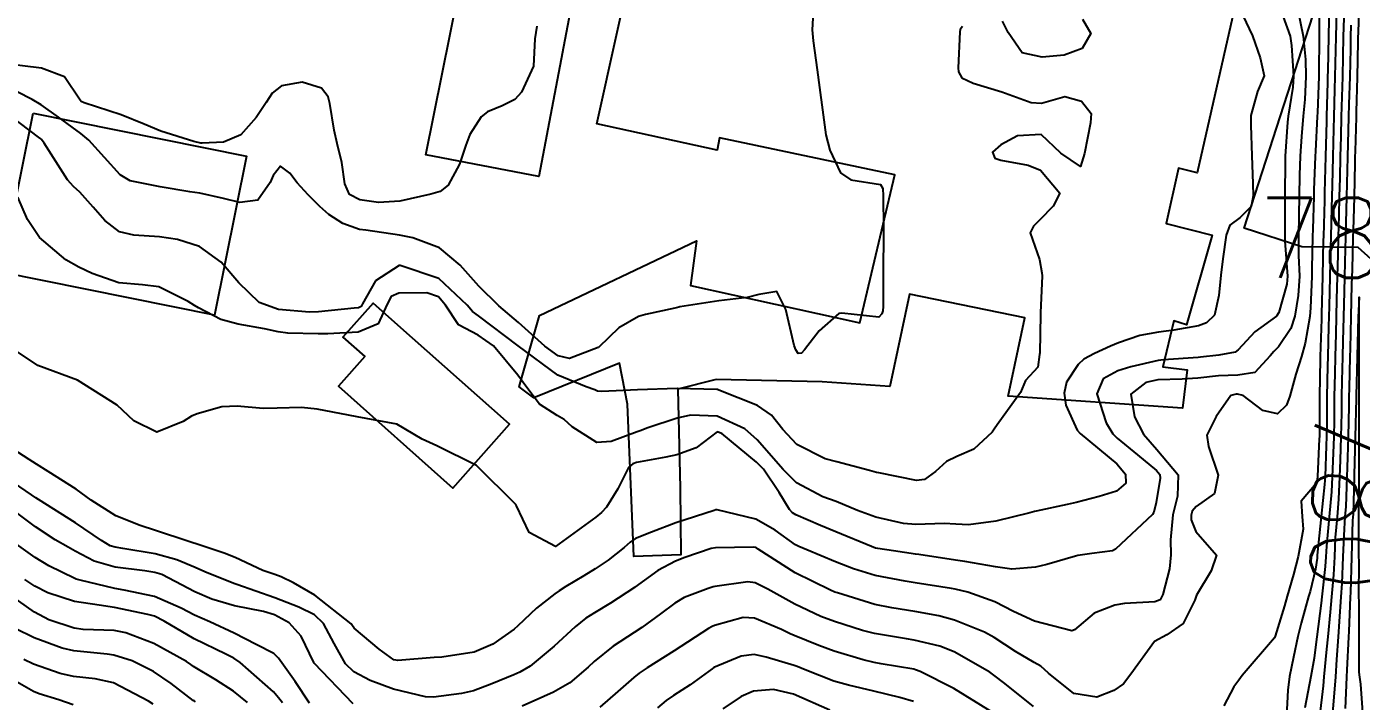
# Model space of a CAD drawing. Header units: metres. Extents: x 318500 to 325275, y 7408834 to 7428799.
# Drawn here: x 322642.5 to 322709.2, y 7418343.1 to 7418376.8 of the extents above; entities that cross this region are included whole.
import ezdxf
from ezdxf.enums import TextEntityAlignment as Align

# ---------------------------------------------------------------- set-up
doc = ezdxf.new("R2010")
doc.units = ezdxf.units.M
doc.header["$MEASUREMENT"] = 0
for name, color, linetype in [('Cotas', 45, 'Continuous'), ('Curvas de Nivel 1m', 11, 'Continuous'), ('Curvas de Nivel 5m', 15, 'Continuous'), ('Edificações', 30, 'Continuous'), ('Pontos Cotados', 45, 'Continuous'), ('Vias Primárias', 230, 'Continuous')]:
    doc.layers.add(name, color=color, linetype=linetype)
doc.styles.add('Style-STANDARD', font='STANDARD.shx')

# ---------------------------------------------------------------- blocks, each defined once
blk = doc.blocks.new('ELVTXT_121')
at = {"layer": 'Pontos Cotados', "linetype": 'Continuous', "style": 'Style-STANDARD'}
for s, height, p in [('787.4', 4, (0, 4)), ('x', 3, (0, 0))]:
    blk.add_text(s, height=height, dxfattribs=at).set_placement(p, align=Align.MIDDLE_CENTER)

msp = doc.modelspace()

# ---------------------------------------------------------------- linework, layer by layer
at = {"layer": 'Curvas de Nivel 1m', "flags": 128}
for points, elevation in [([(322707.073, 7418378.342), (322707.065, 7418376.51), (322707.066, 7418376.342), (322707.046, 7418374.507), (322707.045, 7418374.342), (322706.977, 7418372.548), (322706.967, 7418372.342), (322706.883, 7418370.614), (322706.867, 7418370.343), (322706.808, 7418368.668), (322706.797, 7418368.343), (322706.747, 7418366.702), (322706.736, 7418366.344), (322706.702, 7418364.718), (322706.698, 7418364.344), (322706.629, 7418362.77), (322706.594, 7418362.345), (322706.372, 7418361.004), (322706.188, 7418360.348), (322705.909, 7418359.449), (322705.602, 7418358.354), (322705.439, 7418357.902), (322704.981, 7418357.477), (322704.246, 7418357.635), (322703.269, 7418358.386), (322702.991, 7418358.46), (322702.92, 7418358.463), (322702.649, 7418358.395), (322701.918, 7418357.345), (322701.456, 7418356.413), (322701.534, 7418355.839), (322702.023, 7418354.399), (322701.832, 7418353.495), (322700.916, 7418352.839), (322700.724, 7418352.601), (322700.67, 7418352.414), (322700.667, 7418352.173), (322700.902, 7418351.582), (322701.94, 7418350.399), (322701.663, 7418349.618), (322700.938, 7418348.409), (322700.915, 7418348.354), (322700.856, 7418348.154), (322700.274, 7418346.983), (322699.45, 7418346.431), (322698.827, 7418346.091), (322697.644, 7418344.457), (322697.285, 7418343.981), (322696.798, 7418343.646), (322695.956, 7418343.315), (322694.795, 7418343.483), (322693.536, 7418344.509), (322693.148, 7418344.85), (322692.815, 7418345.044), (322691.882, 7418345.596), (322690.827, 7418346.286), (322690.336, 7418346.555), (322688.839, 7418347.163), (322688.049, 7418347.375), (322686.845, 7418347.583), (322685.699, 7418347.766), (322684.85, 7418347.943), (322682.988, 7418348.519), (322682.859, 7418348.564), (322682.638, 7418348.653), (322680.873, 7418349.528), (322679.018, 7418350.708), (322678.946, 7418350.764), (322678.891, 7418350.793), (322678.787, 7418350.815), (322676.89, 7418350.772), (322676.678, 7418350.733), (322675.348, 7418350.288), (322674.88, 7418350.112), (322674, 7418349.646), (322672.86, 7418348.811), (322672.831, 7418348.79), (322671.643, 7418348.007), (322670.841, 7418347.519), (322670.404, 7418347.249), (322669.864, 7418346.824), (322668.82, 7418345.861), (322667.628, 7418344.858), (322667.112, 7418344.559), (322666.803, 7418344.42), (322665.709, 7418343.969), (322664.791, 7418343.627), (322664.196, 7418343.492), (322662.786, 7418343.306), (322662.388, 7418343.324), (322660.791, 7418343.708), (322659.624, 7418344.135), (322658.804, 7418344.571), (322658.383, 7418344.976), (322657.818, 7418345.983), (322657.29, 7418346.993), (322656.836, 7418347.426), (322656.051, 7418347.802), (322654.849, 7418348.276), (322652.962, 7418348.945), (322652.859, 7418348.976), (322652.642, 7418349.053), (322651.36, 7418349.568), (322650.867, 7418349.784), (322649.953, 7418350.176), (322648.874, 7418350.472), (322647.263, 7418350.739), (322646.877, 7418350.801), (322646.624, 7418350.88), (322646.195, 7418351.14), (322644.893, 7418352.025), (322643.04, 7418353.188), (322642.911, 7418353.272), (322642.685, 7418353.42), (322640.931, 7418354.622)], 786), ([(322709.064, 7418378.313), (322709.015, 7418376.532), (322709.007, 7418376.313), (322709.005, 7418376.09), (322708.963, 7418374.314), (322708.918, 7418372.58), (322708.911, 7418372.314), (322708.861, 7418370.608), (322708.855, 7418370.314), (322708.846, 7418370.014), (322708.811, 7418368.315), (322708.767, 7418366.653), (322708.758, 7418366.315), (322708.711, 7418364.68), (322708.701, 7418364.316), (322708.692, 7418363.942), (322708.654, 7418362.316), (322708.613, 7418360.729), (322708.601, 7418360.316), (322708.56, 7418358.753), (322708.551, 7418358.317), (322708.546, 7418357.877), (322708.513, 7418356.317), (322708.471, 7418354.794), (322708.455, 7418354.317), (322708.398, 7418352.838), (322708.356, 7418352.318), (322708.312, 7418351.724), (322708.258, 7418350.316), (322708.201, 7418348.986), (322708.158, 7418348.317), (322708.073, 7418347.086), (322708.02, 7418346.318), (322707.94, 7418345.197), (322707.881, 7418344.319), (322707.805, 7418343.31), (322707.718, 7418342.321)], 781), ([(322681.81, 7418378.116), (322681.725, 7418376.675), (322681.77, 7418376.13), (322681.971, 7418374.672), (322682.085, 7418373.783), (322682.232, 7418372.669), (322682.411, 7418371.417), (322682.605, 7418370.665), (322683.139, 7418369.526), (322683.654, 7418369.171), (322685.133, 7418368.944), (322685.245, 7418368.742), (322685.258, 7418368.628), (322685.263, 7418368.493), (322685.287, 7418366.627), (322685.288, 7418366.437), (322685.263, 7418364.627), (322685.27, 7418362.844), (322685.245, 7418362.627), (322685.202, 7418362.473), (322685.045, 7418362.299), (322683.195, 7418362.502), (322683.048, 7418362.489), (322682.072, 7418361.626), (322681.333, 7418360.675), (322681.191, 7418360.504), (322681.017, 7418360.484), (322680.903, 7418360.682), (322680.818, 7418360.888), (322680.404, 7418362.69), (322679.957, 7418363.595), (322679.057, 7418363.438), (322678.477, 7418363.294), (322677.054, 7418363.131), (322675.11, 7418362.819), (322675.05, 7418362.81), (322674.857, 7418362.763), (322673.384, 7418362.446), (322673.043, 7418362.344), (322672.061, 7418361.774), (322671.062, 7418360.81), (322671.037, 7418360.792), (322671.02, 7418360.784), (322669.595, 7418360.248), (322669.013, 7418360.372), (322668.358, 7418360.85), (322667.037, 7418362.036), (322666.054, 7418362.88), (322665.054, 7418363.849), (322664.12, 7418364.904), (322663.083, 7418365.782), (322661.751, 7418366.279), (322661.092, 7418366.401), (322659.409, 7418366.653), (322659.096, 7418366.696), (322658.251, 7418366.983), (322657.549, 7418367.438), (322657.108, 7418367.842), (322656.527, 7418368.421), (322655.981, 7418369.017), (322655.607, 7418369.503), (322655.132, 7418369.858), (322654.773, 7418369.386), (322654.617, 7418369.035), (322653.999, 7418368.153), (322653.11, 7418368.038), (322652.292, 7418368.242), (322651.114, 7418368.505), (322650.606, 7418368.579), (322649.117, 7418368.818), (322647.628, 7418369.125), (322647.124, 7418369.429), (322645.552, 7418371.154), (322645.155, 7418371.498), (322644.037, 7418372.307), (322643.176, 7418372.92), (322642.726, 7418373.195), (322641.188, 7418373.975)], 791), ([(322707.933, 7418377.646), (322707.901, 7418376.33), (322707.872, 7418374.986), (322707.856, 7418374.33), (322707.84, 7418373.691), (322707.805, 7418372.331), (322707.786, 7418371.716), (322707.752, 7418370.331), (322707.715, 7418368.91), (322707.704, 7418368.331), (322707.687, 7418367.766), (322707.648, 7418366.332), (322707.634, 7418365.789), (322707.595, 7418364.332), (322707.56, 7418362.837), (322707.549, 7418362.333), (322707.536, 7418361.839), (322707.495, 7418360.333), (322707.484, 7418359.861), (322707.453, 7418358.333), (322707.444, 7418356.802), (322707.436, 7418356.333), (322707.423, 7418355.873), (322707.361, 7418354.334), (322707.334, 7418353.934), (322707.175, 7418352.336), (322706.974, 7418350.412), (322706.969, 7418350.329), (322706.963, 7418350.255), (322706.881, 7418349.714), (322706.611, 7418348.587), (322706.539, 7418348.335), (322706.171, 7418347.009), (322705.998, 7418346.342), (322705.782, 7418345.308), (322705.583, 7418344.348), (322705.493, 7418343.657), (322705.428, 7418342.35)], 784), ([(322706.025, 7418377.575), (322706.269, 7418376.35), (322706.382, 7418375.184), (322706.398, 7418374.348), (322706.353, 7418373.188), (322706.265, 7418372.349), (322706.18, 7418371.334), (322706.125, 7418370.35), (322706.091, 7418369.399), (322706.072, 7418368.351), (322706.053, 7418367.413), (322706.036, 7418366.351), (322706.041, 7418365.395), (322706.079, 7418364.35), (322706.023, 7418363.388), (322705.843, 7418362.352), (322705.656, 7418361.738), (322705.027, 7418360.82), (322704.795, 7418360.592), (322704.625, 7418360.366), (322703.851, 7418359.534), (322703.005, 7418359.402), (322702.031, 7418359.378), (322701.003, 7418359.261), (322700.215, 7418359.214), (322699.001, 7418359.166), (322698.406, 7418359.041), (322697.653, 7418358.46), (322697.841, 7418357.32), (322698.284, 7418356.45), (322698.959, 7418355.687), (322700.019, 7418354.424), (322699.992, 7418353.356), (322699.75, 7418352.427), (322699.635, 7418351.166), (322699.651, 7418350.429), (322699.593, 7418349.716), (322699.255, 7418348.434), (322699.114, 7418348.178), (322698.855, 7418348.077), (322697.331, 7418347.985), (322696.852, 7418347.911), (322695.826, 7418347.5), (322694.833, 7418346.667), (322694.697, 7418346.628), (322692.839, 7418347.102), (322691.784, 7418347.598), (322690.853, 7418348.081), (322689.497, 7418348.564), (322688.862, 7418348.711), (322688.692, 7418348.743), (322686.866, 7418349.027), (322686.374, 7418349.101), (322684.871, 7418349.393), (322683.786, 7418349.731), (322682.881, 7418350.08), (322681.445, 7418350.672), (322681.05, 7418350.836), (322680.892, 7418350.924), (322679.862, 7418351.658), (322678.905, 7418352.204), (322676.971, 7418352.668), (322676.909, 7418352.668), (322676.824, 7418352.646), (322674.903, 7418352.028), (322673.68, 7418351.561), (322672.894, 7418351.233), (322672.623, 7418351.062), (322672.32, 7418350.796), (322671.525, 7418350.159), (322670.874, 7418349.718), (322670.307, 7418349.38), (322669.398, 7418348.832), (322669.067, 7418348.627), (322668.855, 7418348.479), (322667.943, 7418347.754), (322667.006, 7418346.867), (322666.828, 7418346.709), (322665.748, 7418345.954), (322664.817, 7418345.557), (322663.211, 7418345.311), (322662.814, 7418345.291), (322661.004, 7418345.139), (322660.812, 7418345.179), (322660.075, 7418345.7), (322658.828, 7418346.752), (322658.738, 7418346.881), (322658.666, 7418346.972), (322656.851, 7418348.406), (322655.784, 7418349.016), (322655.166, 7418349.328), (322654.864, 7418349.434), (322654.26, 7418349.642), (322652.872, 7418350.29), (322652.33, 7418350.513), (322650.879, 7418350.991), (322650.809, 7418351.01), (322650.554, 7418351.085), (322648.888, 7418351.632), (322648.121, 7418351.888), (322646.899, 7418352.38), (322645.67, 7418353.149), (322644.918, 7418353.705), (322643.524, 7418354.588), (322642.937, 7418354.958), (322642.574, 7418355.194), (322640.95, 7418356.228)], 787), ([(322705.245, 7418377.367), (322705.615, 7418376.356), (322705.686, 7418375.895), (322705.776, 7418374.354), (322705.753, 7418373.803), (322705.522, 7418372.357), (322705.484, 7418372.049), (322705.371, 7418370.358), (322705.364, 7418370.142), (322705.353, 7418368.358), (322705.348, 7418368.137), (322705.343, 7418366.358), (322705.349, 7418366.105), (322705.484, 7418364.356), (322705.458, 7418363.964), (322705.052, 7418362.537), (322704.939, 7418362.362), (322703.843, 7418361.573), (322703.024, 7418360.668), (322702.865, 7418360.55), (322702.05, 7418360.405), (322701.131, 7418360.305), (322701.018, 7418360.298), (322699.278, 7418360.176), (322699.016, 7418360.147), (322697.644, 7418359.827), (322697.007, 7418359.625), (322696.261, 7418359.221), (322695.959, 7418358.48), (322696.425, 7418357.026), (322696.754, 7418356.472), (322696.967, 7418356.251), (322697.977, 7418355.432), (322698.943, 7418354.636), (322699.105, 7418354.438), (322699.118, 7418354.256), (322698.919, 7418353.038), (322698.802, 7418352.551), (322698.734, 7418352.443), (322696.892, 7418350.702), (322696.74, 7418350.623), (322695.707, 7418350.482), (322694.995, 7418350.382), (322694.888, 7418350.361), (322693.446, 7418349.947), (322692.879, 7418349.808), (322691.702, 7418349.713), (322690.879, 7418349.822), (322689.36, 7418350.088), (322688.884, 7418350.161), (322687.051, 7418350.434), (322686.888, 7418350.456), (322685.784, 7418350.617), (322684.995, 7418350.732), (322684.891, 7418350.756), (322684.692, 7418350.832), (322682.899, 7418351.569), (322682.132, 7418351.891), (322680.907, 7418352.416), (322680.745, 7418352.519), (322680.588, 7418352.685), (322680.07, 7418353.545), (322679.279, 7418354.705), (322678.945, 7418355.061), (322677.196, 7418356.498), (322676.968, 7418356.578), (322675.92, 7418355.781), (322674.95, 7418355.431), (322674.41, 7418355.306), (322672.944, 7418355.035), (322672.761, 7418354.974), (322672.545, 7418354.794), (322672.004, 7418353.719), (322671.446, 7418352.805), (322671.18, 7418352.534), (322670.905, 7418352.312), (322668.89, 7418350.84), (322667.575, 7418351.538), (322666.945, 7418352.869), (322666.911, 7418352.935), (322664.94, 7418354.89), (322662.954, 7418355.877), (322662.23, 7418356.201), (322660.96, 7418356.95), (322658.965, 7418357.319), (322658.537, 7418357.405), (322656.971, 7418357.702), (322656.193, 7418357.79), (322654.971, 7418357.752), (322654.266, 7418357.742), (322652.972, 7418357.855), (322652.214, 7418357.819), (322650.966, 7418357.472), (322650.691, 7418357.357), (322650.268, 7418357.09), (322648.954, 7418356.552), (322647.812, 7418357.121), (322646.972, 7418357.903), (322644.99, 7418359.16), (322643.001, 7418359.898), (322641.02, 7418361.21)], 788), ([(322703.245, 7418377.399), (322703.734, 7418376.382), (322704.118, 7418375.276), (322704.311, 7418374.373), (322703.979, 7418373.597), (322703.658, 7418372.383), (322703.647, 7418371.909), (322703.7, 7418370.382), (322703.753, 7418368.997), (322703.767, 7418368.38), (322703.66, 7418367.844), (322703.113, 7418367.286), (322702.594, 7418366.911), (322702.417, 7418366.4), (322702.255, 7418365.23), (322702.148, 7418364.404), (322702.047, 7418363.392), (322701.838, 7418362.408), (322701.442, 7418362.016), (322701.042, 7418361.881), (322699.806, 7418361.665), (322699.037, 7418361.562), (322698.102, 7418361.386), (322697.028, 7418361.025), (322696.641, 7418360.86), (322695.836, 7418360.488), (322695.31, 7418360.201), (322695.012, 7418359.945), (322694.441, 7418359.056), (322694.313, 7418358.5), (322694.394, 7418357.909), (322694.972, 7418356.649), (322695.117, 7418356.489), (322696.947, 7418354.969), (322697.392, 7418354.463), (322697.394, 7418354.002), (322696.927, 7418353.615), (322696.062, 7418353.34), (322694.918, 7418353.047), (322694.475, 7418352.938), (322692.911, 7418352.61), (322692.84, 7418352.592), (322692.601, 7418352.525), (322690.906, 7418352.103), (322689.543, 7418351.924), (322688.904, 7418351.965), (322688.321, 7418351.995), (322686.903, 7418351.943), (322686.281, 7418351.987), (322684.907, 7418352.305), (322683.983, 7418352.639), (322682.917, 7418353.085), (322682.253, 7418353.327), (322680.93, 7418354.031), (322680.266, 7418354.69), (322678.962, 7418356.178), (322678.354, 7418356.716), (322676.976, 7418357.365), (322675.632, 7418357.406), (322674.975, 7418357.263), (322673.504, 7418356.782), (322673.126, 7418356.629), (322672.967, 7418356.573), (322671.668, 7418356.094), (322670.958, 7418356.041), (322669.721, 7418356.829), (322669.327, 7418357.189), (322668.975, 7418357.389), (322668.09, 7418357.963), (322667.397, 7418358.864), (322666.998, 7418359.412), (322665.79, 7418360.882), (322665.025, 7418361.403), (322664.044, 7418361.919), (322663.39, 7418362.915), (322663.046, 7418363.331), (322662.455, 7418363.523), (322661.048, 7418363.515), (322660.664, 7418363.336), (322660.477, 7418362.956), (322660.017, 7418361.973), (322659.026, 7418361.555), (322657.503, 7418361.471), (322657.025, 7418361.468), (322655.505, 7418361.503), (322655.025, 7418361.567), (322654.341, 7418361.722), (322653.029, 7418361.956), (322652.16, 7418362.192), (322651.037, 7418362.768), (322650.84, 7418362.885), (322650.521, 7418363.088), (322649.051, 7418363.831), (322648.24, 7418363.931), (322647.053, 7418364.018), (322645.716, 7418364.494), (322645.065, 7418364.8), (322644.403, 7418365.17), (322643.087, 7418366.293), (322642.484, 7418367.196), (322642.002, 7418368.31)], 789), ([(322708.294, 7418377.275), (322708.27, 7418376.324), (322708.25, 7418375.354), (322708.226, 7418374.325), (322708.199, 7418373.321), (322708.174, 7418372.325), (322708.145, 7418371.345), (322708.119, 7418370.325), (322708.093, 7418369.279), (322708.071, 7418368.326), (322708.047, 7418367.395), (322708.018, 7418366.326), (322707.993, 7418365.42), (322707.964, 7418364.327), (322707.937, 7418363.205), (322707.917, 7418362.327), (322707.897, 7418361.468), (322707.863, 7418360.327), (322707.843, 7418359.492), (322707.817, 7418358.328), (322707.809, 7418357.159), (322707.794, 7418356.328), (322707.771, 7418355.514), (322707.725, 7418354.328), (322707.683, 7418353.575), (322707.567, 7418352.33), (322707.429, 7418350.858), (322707.397, 7418350.325), (322707.367, 7418349.841), (322707.203, 7418348.327), (322707.167, 7418348.015), (322706.958, 7418346.329), (322706.942, 7418346.215), (322706.819, 7418345.26), (322706.648, 7418344.332), (322706.349, 7418342.775)], 783), ([(322667.954, 7418376.859), (322667.854, 7418376.227), (322667.78, 7418374.861), (322667.187, 7418373.549), (322666.859, 7418373.198), (322666.223, 7418372.88), (322665.488, 7418372.574), (322665.171, 7418372.318), (322664.611, 7418371.445), (322664.397, 7418370.901), (322664.082, 7418369.96), (322663.52, 7418368.914), (322663.117, 7418368.587), (322662.65, 7418368.462), (322661.112, 7418368.112), (322660.034, 7418368.038), (322659.112, 7418368.177), (322658.582, 7418368.445), (322658.348, 7418368.982), (322658.2, 7418370.048), (322657.969, 7418370.988), (322657.82, 7418371.65), (322657.606, 7418372.994), (322657.516, 7418373.328), (322657.188, 7418373.761), (322656.23, 7418374.054), (322655.188, 7418373.876), (322654.715, 7418373.505), (322654.421, 7418373.038), (322653.923, 7418372.288), (322653.156, 7418371.429), (322652.297, 7418371.063), (322651.227, 7418371.001), (322651.149, 7418371.006), (322650.804, 7418371.085), (322649.157, 7418371.606), (322648.329, 7418371.952), (322647.169, 7418372.427), (322645.319, 7418373.016), (322645.179, 7418373.097), (322645.124, 7418373.161), (322644.347, 7418374.328), (322643.196, 7418374.759), (322641.428, 7418374.978)], 792), ([(322708.654, 7418376.903), (322708.64, 7418376.319), (322708.627, 7418375.722), (322708.595, 7418374.319), (322708.558, 7418372.95), (322708.541, 7418372.32), (322708.505, 7418370.974), (322708.485, 7418370.32), (322708.472, 7418369.649), (322708.441, 7418368.32), (322708.407, 7418367.024), (322708.388, 7418366.321), (322708.352, 7418365.05), (322708.331, 7418364.321), (322708.315, 7418363.574), (322708.284, 7418362.321), (322708.254, 7418361.099), (322708.232, 7418360.322), (322708.2, 7418359.124), (322708.184, 7418358.322), (322708.177, 7418357.517), (322708.153, 7418356.322), (322708.122, 7418355.153), (322708.091, 7418354.323), (322708.038, 7418353.209), (322707.963, 7418352.324), (322707.873, 7418351.294), (322707.827, 7418350.321), (322707.779, 7418349.419), (322707.686, 7418348.322), (322707.614, 7418347.557), (322707.494, 7418346.323), (322707.436, 7418345.712), (322707.308, 7418344.325), (322707.26, 7418343.869), (322707.082, 7418342.327)], 782), ([(322656.584, 7418343.003), (322655.88, 7418344.097), (322655.199, 7418345.024), (322655.032, 7418345.255), (322654.807, 7418345.496), (322653.92, 7418345.932), (322652.822, 7418346.5), (322651.614, 7418347.068), (322650.835, 7418347.413), (322650.176, 7418347.754), (322648.848, 7418348.341), (322647.324, 7418348.654), (322646.854, 7418348.739), (322645.119, 7418349.156), (322644.916, 7418349.215), (322644.861, 7418349.238), (322643.564, 7418349.877), (322642.871, 7418350.288), (322641.587, 7418351.203)], 784), ([(322655.245, 7418343.023), (322655.038, 7418343.281), (322654.785, 7418343.57), (322653.123, 7418345.047), (322652.803, 7418345.262), (322652.413, 7418345.449), (322650.817, 7418346.229), (322649.326, 7418347.103), (322648.834, 7418347.351), (322648.504, 7418347.444), (322646.84, 7418347.786), (322646.072, 7418347.911), (322644.844, 7418348.092), (322643.504, 7418348.526), (322642.855, 7418348.854), (322642.355, 7418349.195)], 783), ([(322653.483, 7418343.043), (322652.786, 7418343.6), (322651.908, 7418344.18), (322650.798, 7418344.839), (322650.654, 7418344.938), (322650.443, 7418345.085), (322648.813, 7418345.988), (322647.414, 7418346.531), (322646.823, 7418346.645), (322645.28, 7418346.696), (322644.824, 7418346.762), (322643.562, 7418347.179), (322642.835, 7418347.556), (322641.64, 7418348.41)], 782), ([(322650.889, 7418343.078), (322650.824, 7418343.123), (322650.781, 7418343.148), (322649.674, 7418343.982), (322648.795, 7418344.585), (322647.723, 7418345.121), (322646.804, 7418345.415), (322646.477, 7418345.463), (322644.807, 7418345.62), (322644.229, 7418345.749), (322642.816, 7418346.28), (322640.913, 7418347.209)], 781), ([(322690.713, 7418342.551), (322688.798, 7418343.738), (322687.112, 7418344.595), (322686.892, 7418344.68), (322686.811, 7418344.704), (322685.164, 7418344.976), (322684.814, 7418345.046), (322684.27, 7418345.181), (322682.82, 7418345.603), (322682.048, 7418345.887), (322680.827, 7418346.392), (322680.625, 7418346.48), (322680.191, 7418346.69), (322678.838, 7418347.258), (322678.27, 7418347.284), (322676.832, 7418346.885), (322676.722, 7418346.841), (322676.542, 7418346.734), (322674.819, 7418345.63), (322673.474, 7418344.78), (322673.078, 7418344.514), (322672.803, 7418344.294), (322672.005, 7418343.585), (322671.111, 7418342.807)], 784), ([(322686.787, 7418343.082), (322686.105, 7418343.296), (322684.795, 7418343.602), (322683.542, 7418343.9), (322682.802, 7418344.115), (322681.365, 7418344.672), (322680.973, 7418344.838), (322680.812, 7418344.894), (322679.426, 7418345.311), (322678.817, 7418345.446), (322678.174, 7418345.359), (322676.811, 7418344.782), (322676.726, 7418344.731), (322675.622, 7418343.923), (322674.789, 7418343.393), (322674.413, 7418343.138), (322673.98, 7418342.772)], 783), ([(322644.777, 7418342.928), (322644.064, 7418343.171), (322643.072, 7418343.474), (322642.784, 7418343.597), (322641.858, 7418344.131)], 779), ([(322682.603, 7418342.653), (322680.792, 7418343.462), (322679.794, 7418343.696), (322678.793, 7418343.604), (322678.167, 7418343.339), (322677.25, 7418342.725)], 782)]:
    msp.add_lwpolyline(points, dxfattribs=dict(at, elevation=elevation))
at = {"layer": 'Curvas de Nivel 5m', "flags": 128}
for points, elevation in [([(322707.573, 7418378.018), (322707.531, 7418376.335), (322707.494, 7418374.617), (322707.486, 7418374.336), (322707.481, 7418374.061), (322707.436, 7418372.336), (322707.426, 7418372.087), (322707.382, 7418370.337), (322707.336, 7418368.541), (322707.334, 7418368.337), (322707.326, 7418368.138), (322707.283, 7418366.337), (322707.275, 7418366.159), (322707.228, 7418364.338), (322707.182, 7418362.469), (322707.18, 7418362.338), (322707.176, 7418362.21), (322707.125, 7418360.338), (322707.125, 7418360.231), (322707.086, 7418358.339), (322707.08, 7418356.447), (322707.076, 7418356.338), (322707.075, 7418356.232), (322706.992, 7418354.339), (322706.987, 7418354.291), (322706.935, 7418354.001), (322706.17, 7418353.099), (322706.218, 7418352.347), (322706.271, 7418351.713), (322706.024, 7418350.343), (322705.779, 7418349.444), (322705.465, 7418348.351), (322705.326, 7418347.88), (322704.862, 7418346.36), (322704.829, 7418346.28), (322703.222, 7418344.384), (322703.044, 7418344.149), (322702.801, 7418343.817), (322702.308, 7418342.874)], 785), ([(322695.241, 7418377.215), (322695.659, 7418376.494), (322695.222, 7418375.739), (322694.317, 7418375.411), (322693.218, 7418375.302), (322692.216, 7418375.532), (322691.517, 7418376.546), (322691.238, 7418377.111)], 790), ([(322689.234, 7418376.833), (322689.124, 7418376.689), (322689.098, 7418376.581), (322689.025, 7418374.769), (322689.039, 7418374.582), (322689.205, 7418374.277), (322689.771, 7418374.002), (322691.195, 7418373.578), (322692.677, 7418373.039), (322693.187, 7418373.007), (322694.359, 7418373.342), (322695.189, 7418373.111), (322695.669, 7418372.493), (322695.643, 7418372.023), (322695.335, 7418370.497), (322695.143, 7418369.833), (322694.153, 7418370.51), (322693.164, 7418371.44), (322691.991, 7418371.366), (322691.156, 7418370.918), (322690.735, 7418370.556), (322690.856, 7418370.263), (322691.146, 7418370.149), (322692.515, 7418369.901), (322693.141, 7418369.657), (322694.11, 7418368.51), (322693.771, 7418367.862), (322693.11, 7418367.167), (322692.78, 7418366.85), (322692.626, 7418366.527), (322693.08, 7418365.194), (322693.208, 7418364.519), (322693.216, 7418364.371), (322693.143, 7418362.519), (322693.135, 7418362.433), (322693.095, 7418360.519), (322693.091, 7418360.447), (322693.009, 7418359.806), (322692.388, 7418359.14), (322692.138, 7418358.533), (322690.974, 7418356.93), (322690.811, 7418356.712), (322690.712, 7418356.553), (322689.805, 7418355.714), (322688.952, 7418355.347), (322688.44, 7418355.085), (322687.892, 7418354.586), (322687.334, 7418354.194), (322686.933, 7418354.138), (322685.047, 7418354.52), (322684.939, 7418354.547), (322684.586, 7418354.634), (322682.946, 7418355.077), (322682.378, 7418355.229), (322680.959, 7418355.94), (322680.258, 7418356.691), (322679.683, 7418357.405), (322678.982, 7418357.889), (322677.061, 7418358.657), (322676.99, 7418358.687), (322676.954, 7418358.695), (322674.99, 7418358.743), (322674.973, 7418358.744), (322672.989, 7418358.67), (322671.198, 7418358.598), (322670.988, 7418358.607), (322670.847, 7418358.671), (322670.424, 7418358.818), (322668.998, 7418359.4), (322667.02, 7418360.87), (322665.035, 7418362.366), (322664.736, 7418362.593), (322664.465, 7418362.899), (322663.06, 7418364.245), (322661.123, 7418364.895), (322661.069, 7418364.889), (322659.895, 7418364.124), (322659.247, 7418362.968), (322659.174, 7418362.833), (322659.038, 7418362.777), (322658.819, 7418362.755), (322657.036, 7418362.577), (322656.584, 7418362.555), (322655.037, 7418362.689), (322654.071, 7418363.04), (322653.055, 7418364.023), (322652.169, 7418365.064), (322651.082, 7418365.848), (322649.99, 7418366.193), (322649.088, 7418366.316), (322647.812, 7418366.4), (322647.092, 7418366.568), (322646.362, 7418367.141), (322645.77, 7418367.814), (322645.114, 7418368.553), (322644.796, 7418368.844), (322644.498, 7418369.169), (322643.328, 7418371.006), (322643.188, 7418371.189), (322643.151, 7418371.224), (322643.035, 7418371.308), (322641.173, 7418372.721)], 790), ([(322709.264, 7418342.303), (322709.156, 7418343.953), (322709.101, 7418344.306), (322709.072, 7418344.565), (322709.063, 7418346.307), (322709.062, 7418348.102), (322709.058, 7418348.307), (322709.06, 7418350.135), (322709.055, 7418350.308), (322709.057, 7418350.473), (322709.054, 7418352.308), (322709.063, 7418354.183), (322709.064, 7418354.308), (322709.075, 7418356.202), (322709.071, 7418356.308), (322709.069, 7418356.406), (322709.059, 7418358.309), (322709.062, 7418360.267), (322709.059, 7418360.309), (322709.069, 7418362.291), (322709.068, 7418362.31), (322709.068, 7418362.328), (322709.06, 7418363.315), (322709.024, 7418362.31), (322708.972, 7418360.359), (322708.97, 7418360.311), (322708.92, 7418358.382), (322708.918, 7418358.311), (322708.918, 7418358.239), (322708.873, 7418356.311), (322708.824, 7418354.429), (322708.818, 7418354.312), (322708.762, 7418352.463), (322708.752, 7418352.312), (322708.739, 7418352.143), (322708.688, 7418350.312), (322708.629, 7418348.547), (322708.62, 7418348.312), (322708.544, 7418346.603), (322708.532, 7418346.313), (322708.458, 7418344.669), (322708.442, 7418344.314), (322708.361, 7418342.739)], 780), ([(322658.78, 7418342.97), (322656.827, 7418345), (322656.81, 7418345.035), (322656.173, 7418346.363), (322655.581, 7418347.019), (322654.836, 7418347.422), (322654.289, 7418347.585), (322652.842, 7418347.868), (322651.704, 7418348.21), (322650.852, 7418348.577), (322649.872, 7418349.095), (322649.201, 7418349.442), (322648.864, 7418349.545), (322648.364, 7418349.616), (322646.867, 7418349.8), (322645.827, 7418350.103), (322644.874, 7418350.604), (322644.521, 7418350.81), (322643.879, 7418351.175), (322642.889, 7418351.823), (322641.022, 7418353.209)], 785), ([(322692.785, 7418342.841), (322691.349, 7418343.994), (322690.808, 7418344.405), (322690.597, 7418344.552), (322688.82, 7418345.574), (322688.105, 7418345.863), (322686.826, 7418346.159), (322686.443, 7418346.222), (322684.829, 7418346.493), (322684.231, 7418346.636), (322682.836, 7418347.082), (322682.153, 7418347.348), (322680.849, 7418347.953), (322679.502, 7418348.7), (322678.865, 7418349.024), (322678.501, 7418349.079), (322676.862, 7418348.841), (322676.773, 7418348.819), (322676.523, 7418348.735), (322675.324, 7418348.282), (322674.849, 7418348.008), (322674.141, 7418347.47), (322673.198, 7418346.784), (322672.828, 7418346.542), (322671.767, 7418345.854), (322670.813, 7418345.097), (322670.518, 7418344.814), (322669.601, 7418344.025), (322668.791, 7418343.561), (322668.298, 7418343.337), (322667.22, 7418342.863)], 785), ([(322648.778, 7418342.952), (322648.538, 7418343.112), (322646.789, 7418344.021), (322645.877, 7418344.23), (322644.792, 7418344.338), (322644.116, 7418344.493), (322642.798, 7418344.951), (322642.31, 7418345.195)], 780)]:
    msp.add_lwpolyline(points, dxfattribs=dict(at, elevation=elevation))
at = {"layer": 'Edificações'}
for points in [[(322670.399, 7418381.703), (322668.052, 7418369.343), (322662.411, 7418370.418), (322665.25, 7418384.566)], [(322702.985, 7418378.423), (322700.975, 7418369.517), (322700.041, 7418369.75), (322699.419, 7418366.991), (322701.715, 7418366.408), (322700.429, 7418361.928), (322699.804, 7418362.122), (322699.258, 7418359.823), (322700.467, 7418359.667), (322700.233, 7418357.758), (322691.522, 7418358.364), (322692.346, 7418362.282), (322686.58, 7418363.458), (322685.599, 7418358.834), (322682.217, 7418359.066), (322676.922, 7418359.183), (322674.999, 7418358.713), (322675.114, 7418353.754), (322675.153, 7418350.424), (322672.799, 7418350.345), (322672.483, 7418357.962), (322672.091, 7418360), (322667.81, 7418358.281), (322667.065, 7418358.83), (322668.085, 7418362.395), (322675.936, 7418366.128), (322675.633, 7418363.898), (322684.099, 7418362.023), (322685.856, 7418369.425), (322677.089, 7418371.28), (322676.966, 7418370.662), (322670.956, 7418371.972), (322673.024, 7418381.306)], [(322710.805, 7418364.193), (322709.014, 7418365.788), (322706.2, 7418365.816), (322703.319, 7418366.759), (322707.487, 7418379.664)]]:
    msp.add_lwpolyline(points, dxfattribs=at)
for points in [[(322642.776, 7418372.515), (322653.443, 7418370.365), (322651.839, 7418362.407), (322641.172, 7418364.557)], [(322660.859, 7418362.036), (322659.765, 7418363.007), (322658.263, 7418361.314), (322659.357, 7418360.344), (322658.032, 7418358.85), (322663.763, 7418353.764), (322666.59, 7418356.95)]]:
    msp.add_lwpolyline(points, close=True, dxfattribs=at)
at = {"layer": 'Vias Primárias'}
for points in [[(323715.644, 7420145.548, 0), (323709.04, 7420132.939)], [(323831.088, 7420001.787, 0), (323833.844, 7420008.443, 0.220888)], [(322871.755, 7418055.651, 0.000002), (322880.943, 7418048.886, -0.018146)]]:
    msp.add_lwpolyline(points, format="xyb", dxfattribs=at)

# ---------------------------------------------------------------- block references
at = {"layer": 'Pontos Cotados', "linetype": 'Continuous'}
msp.add_blockref('ELVTXT_121', (322711.05, 7418362.28, 787.39), dxfattribs=at)

# ---------------------------------------------------------------- texts
at = {"layer": 'Cotas', "style": 'Style-STANDARD'}
msp.add_text('780', height=4, rotation=268.16909, dxfattribs=at).set_placement((322708.74, 7418353.25, 780), align=Align.MIDDLE_CENTER)

doc.saveas('drawing.dxf')
